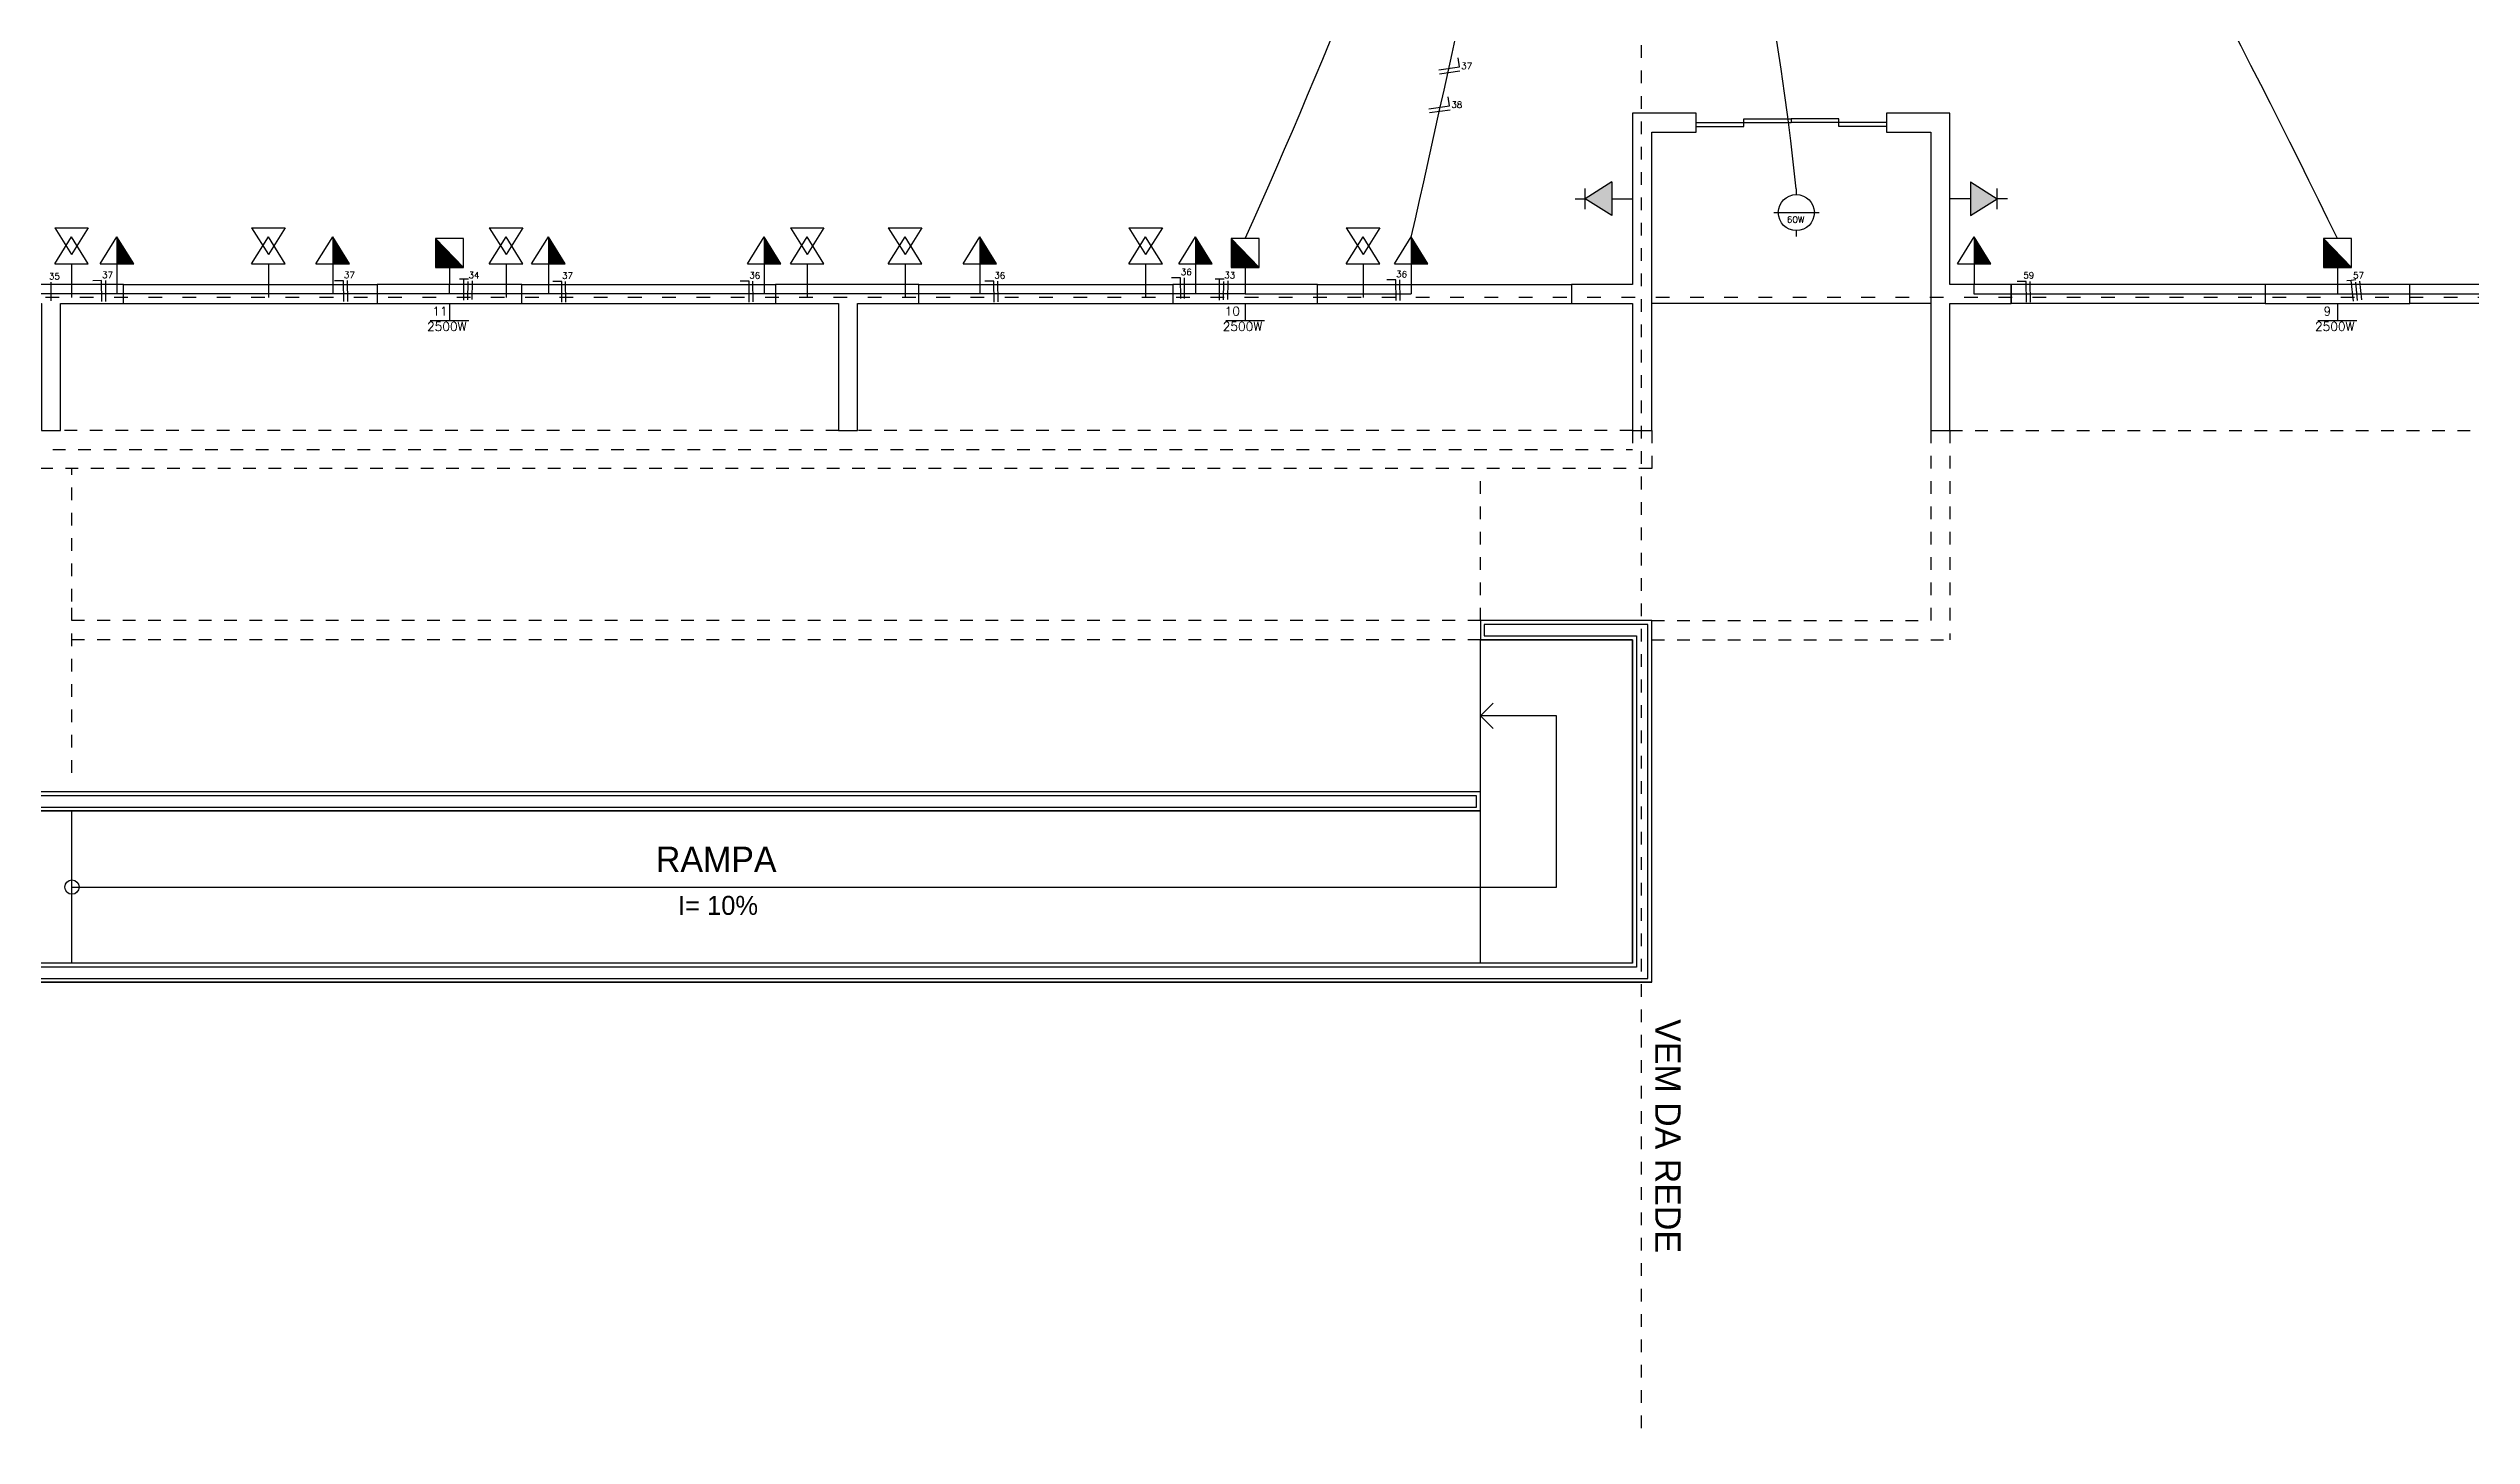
# Model space of a CAD drawing. Header units: millimetres. Extents: x 820 to 987, y 393 to 526.
# Drawn here: x 926.22 to 945.31, y 439.61 to 450.55 of the extents above; entities that cross this region are included whole.
import ezdxf

# ---------------------------------------------------------------- set-up
doc = ezdxf.new("R2010")
doc.units = ezdxf.units.MM
doc.linetypes.add('ACAD_ISO03W100', pattern=[30, 12, -18])
for name, color, linetype in [('can01', 1, 'Continuous'), ('can02', 2, 'Continuous'), ('can03', 3, 'Continuous'), ('Fio internet 02', 3, 'Continuous'), ('Janela', 2, 'Continuous'), ('pena 01', 1, 'Continuous'), ('pena01', 1, 'Continuous'), ('pena02', 2, 'Continuous'), ('pena04', 4, 'Continuous')]:
    doc.layers.add(name, color=color, linetype=linetype)
doc.styles.add('ROMANS', font='romans', dxfattribs={"height": 0.18})
doc.styles.get("Standard").update_dxf_attribs({"font": 'ERASLGHT.TTF'})

msp = doc.modelspace()

# ---------------------------------------------------------------- hatches: boundary and pattern name
at = {"layer": 'can02'}
for points in [[(938.539, 449.229), (938.539, 449.494), (938.329, 449.361)], [(941.576, 449.361), (941.365, 449.494), (941.365, 449.229)], [(926.889, 448.849), (926.757, 449.06), (926.757, 448.849)], [(928.589, 448.849), (928.457, 449.06), (928.457, 448.849)], [(929.267, 448.82), (929.488, 448.82), (929.267, 449.048)], [(930.289, 448.849), (930.157, 449.06), (930.157, 448.849)], [(931.989, 448.849), (931.857, 449.06), (931.857, 448.849)], [(933.689, 448.849), (933.557, 449.06), (933.557, 448.849)], [(935.389, 448.849), (935.257, 449.06), (935.257, 448.849)], [(935.538, 448.82), (935.758, 448.82), (935.538, 449.048)], [(937.089, 448.849), (936.957, 449.06), (936.957, 448.849)], [(941.526, 448.849), (941.394, 449.06), (941.394, 448.849)], [(944.146, 448.82), (944.367, 448.82), (944.146, 449.048)]]:
    msp.add_hatch(color=256, dxfattribs=at).paths.add_polyline_path(points)

# ---------------------------------------------------------------- linework, layer by layer
at = {"layer": 'can01'}
for p, q in [((937.174, 450.377), (937.337, 450.401)), ((937.179, 450.346), (937.341, 450.37)), ((937.337, 450.401), (937.326, 450.471)), ((937.258, 450.094), (937.248, 450.164)), ((937.096, 450.071), (937.258, 450.094)), ((937.101, 450.04), (937.263, 450.063)), ((926.237, 448.556), (926.238, 448.703)), ((926.636, 448.716), (926.566, 448.715)), ((926.638, 448.552), (926.636, 448.716)), ((926.669, 448.552), (926.668, 448.716)), ((928.543, 448.715), (928.472, 448.715)), ((928.544, 448.551), (928.543, 448.715)), ((928.576, 448.552), (928.574, 448.716)), ((929.491, 448.727), (929.455, 448.727)), ((929.526, 448.727), (929.491, 448.727)), ((929.491, 448.563), (929.491, 448.727)), ((929.522, 448.564), (929.525, 448.71)), ((929.556, 448.566), (929.558, 448.713)), ((930.262, 448.71), (930.191, 448.709)), ((930.263, 448.545), (930.262, 448.71)), ((930.295, 448.546), (930.293, 448.71)), ((931.738, 448.711), (931.667, 448.711)), ((931.739, 448.547), (931.738, 448.711)), ((931.77, 448.548), (931.769, 448.711)), ((933.668, 448.711), (933.597, 448.711)), ((933.669, 448.547), (933.668, 448.711)), ((933.701, 448.548), (933.699, 448.711)), ((935.138, 448.738), (935.068, 448.738)), ((935.14, 448.574), (935.138, 448.738)), ((935.171, 448.575), (935.17, 448.739)), ((935.447, 448.727), (935.411, 448.727)), ((935.482, 448.727), (935.447, 448.727)), ((935.447, 448.563), (935.447, 448.727)), ((935.478, 448.564), (935.48, 448.71)), ((935.512, 448.566), (935.514, 448.713)), ((936.836, 448.722), (936.765, 448.721)), ((936.837, 448.558), (936.836, 448.722)), ((936.869, 448.559), (936.867, 448.722)), ((941.803, 448.709), (941.733, 448.708)), ((941.806, 448.545), (941.803, 448.709)), ((941.837, 448.546), (941.835, 448.71)), ((944.365, 448.718), (944.33, 448.714)), ((944.401, 448.721), (944.365, 448.718)), ((944.383, 448.554), (944.365, 448.718)), ((944.414, 448.559), (944.401, 448.705)), ((944.414, 448.559), (944.401, 448.705)), ((944.448, 448.565), (944.434, 448.711)), ((944.448, 448.565), (944.434, 448.711))]:
    msp.add_line(p, q, dxfattribs=at)
at = {"layer": 'can02', "linetype": 'ACAD_ISO03W100', "ltscale": 0.005}
msp.add_line((938.77, 458.171), (938.77, 439.614), dxfattribs=at)
at = {"layer": 'can02'}
for p, q in [((938.248, 449.361), (938.329, 449.361)), ((938.539, 449.494), (938.329, 449.361)), ((938.329, 449.28), (938.329, 449.443)), ((938.539, 449.229), (938.329, 449.361)), ((938.539, 449.494), (938.539, 449.229)), ((938.539, 449.361), (938.702, 449.361)), ((939.992, 449.394), (939.992, 449.44)), ((941.365, 449.361), (941.202, 449.361)), ((941.365, 449.494), (941.576, 449.361)), ((941.365, 449.494), (941.365, 449.229)), ((941.365, 449.229), (941.576, 449.361)), ((941.576, 449.28), (941.576, 449.443)), ((941.657, 449.361), (941.576, 449.361)), ((939.815, 449.252), (940.173, 449.252)), ((926.266, 449.131), (926.531, 449.131)), ((926.266, 449.131), (926.398, 448.921)), ((926.266, 448.849), (926.398, 449.06)), ((926.531, 449.131), (926.398, 448.921)), ((926.531, 448.849), (926.398, 449.06)), ((926.625, 448.849), (926.757, 449.06)), ((926.757, 449.06), (926.757, 448.849)), ((926.889, 448.849), (926.757, 449.06)), ((927.818, 449.131), (928.083, 449.131)), ((927.818, 449.131), (927.95, 448.921)), ((927.818, 448.849), (927.95, 449.06)), ((928.083, 449.131), (927.95, 448.921)), ((928.083, 448.849), (927.95, 449.06)), ((928.325, 448.849), (928.457, 449.06)), ((928.589, 448.849), (928.457, 449.06)), ((928.457, 449.06), (928.457, 448.849)), ((929.488, 448.82), (929.267, 449.048)), ((929.69, 449.131), (929.955, 449.131)), ((929.69, 449.131), (929.823, 448.921)), ((929.69, 448.849), (929.823, 449.06)), ((929.955, 449.131), (929.823, 448.921)), ((929.955, 448.849), (929.823, 449.06)), ((930.025, 448.849), (930.157, 449.06)), ((930.157, 449.06), (930.157, 448.849)), ((930.289, 448.849), (930.157, 449.06)), ((931.725, 448.849), (931.857, 449.06)), ((931.989, 448.849), (931.857, 449.06)), ((931.857, 449.06), (931.857, 448.849)), ((932.064, 449.131), (932.328, 449.131)), ((932.064, 449.131), (932.196, 448.921)), ((932.064, 448.849), (932.196, 449.06)), ((932.328, 449.131), (932.196, 448.921)), ((932.328, 448.849), (932.196, 449.06)), ((932.835, 449.131), (933.1, 449.131)), ((932.835, 449.131), (932.968, 448.921)), ((932.835, 448.849), (932.968, 449.06)), ((933.1, 449.131), (932.968, 448.921)), ((933.1, 448.849), (932.968, 449.06)), ((933.425, 448.849), (933.557, 449.06)), ((933.557, 449.06), (933.557, 448.849)), ((933.689, 448.849), (933.557, 449.06)), ((934.732, 449.131), (934.997, 449.131)), ((934.732, 449.131), (934.864, 448.921)), ((934.732, 448.849), (934.864, 449.06)), ((934.997, 449.131), (934.864, 448.921)), ((934.997, 448.849), (934.864, 449.06)), ((935.125, 448.849), (935.257, 449.06)), ((935.257, 449.06), (935.257, 448.849)), ((935.389, 448.849), (935.257, 449.06)), ((935.758, 448.82), (935.538, 449.048)), ((936.445, 449.131), (936.71, 449.131)), ((936.445, 449.131), (936.577, 448.921)), ((936.445, 448.849), (936.577, 449.06)), ((936.71, 449.131), (936.577, 448.921)), ((936.71, 448.849), (936.577, 449.06)), ((936.825, 448.849), (936.957, 449.06)), ((937.089, 448.849), (936.957, 449.06)), ((936.957, 449.06), (936.957, 448.849)), ((939.992, 449.065), (939.992, 449.11)), ((941.262, 448.849), (941.394, 449.06)), ((941.394, 449.06), (941.394, 448.849)), ((941.526, 448.849), (941.394, 449.06)), ((944.367, 448.82), (944.146, 449.048)), ((926.266, 448.849), (926.531, 448.849)), ((926.398, 448.849), (926.398, 448.686)), ((926.625, 448.849), (926.889, 448.849)), ((926.757, 448.849), (926.757, 448.686)), ((927.818, 448.849), (928.083, 448.849)), ((927.95, 448.849), (927.95, 448.686)), ((928.325, 448.849), (928.589, 448.849)), ((928.457, 448.849), (928.457, 448.686)), ((929.377, 448.82), (929.377, 448.686)), ((929.69, 448.849), (929.955, 448.849)), ((929.823, 448.849), (929.823, 448.686)), ((930.025, 448.849), (930.289, 448.849)), ((930.157, 448.849), (930.157, 448.686)), ((931.725, 448.849), (931.989, 448.849)), ((931.857, 448.849), (931.857, 448.686)), ((932.064, 448.849), (932.328, 448.849)), ((932.196, 448.849), (932.196, 448.686)), ((932.835, 448.849), (933.1, 448.849)), ((932.968, 448.849), (932.968, 448.686)), ((933.425, 448.849), (933.689, 448.849)), ((933.557, 448.849), (933.557, 448.686)), ((934.732, 448.849), (934.997, 448.849)), ((934.864, 448.849), (934.864, 448.686)), ((935.125, 448.849), (935.389, 448.849)), ((935.257, 448.849), (935.257, 448.686)), ((935.648, 448.82), (935.648, 448.686)), ((936.445, 448.849), (936.71, 448.849)), ((936.577, 448.849), (936.577, 448.686)), ((936.825, 448.849), (937.089, 448.849)), ((936.957, 448.849), (936.957, 448.686)), ((941.262, 448.849), (941.526, 448.849)), ((941.394, 448.849), (941.394, 448.686)), ((944.257, 448.82), (944.257, 448.686)), ((929.224, 448.401), (929.53, 448.401)), ((929.377, 448.536), (929.377, 448.401)), ((935.495, 448.401), (935.801, 448.401)), ((935.648, 448.536), (935.648, 448.401)), ((944.103, 448.401), (944.409, 448.401)), ((944.257, 448.536), (944.256, 448.401)), ((937.502, 445.286), (937.602, 445.386)), ((938.102, 445.286), (937.502, 445.286)), ((937.502, 445.286), (937.602, 445.186)), ((938.102, 443.936), (938.102, 445.286)), ((926.402, 443.936), (938.102, 443.936))]:
    msp.add_line(p, q, dxfattribs=at)
at = {"layer": 'can02', "color": 2}
for q in [(938.852, 446.036), (925.052, 443.186)]:
    msp.add_line((938.852, 443.186), q, dxfattribs=at)
at = {"layer": 'can02'}
for points in [[(929.267, 448.82), (929.488, 448.82), (929.488, 449.048), (929.267, 449.048)], [(935.538, 448.82), (935.758, 448.82), (935.758, 449.048), (935.538, 449.048)], [(944.146, 448.82), (944.367, 448.82), (944.367, 449.048), (944.146, 449.048)]]:
    msp.add_lwpolyline(points, close=True, dxfattribs=at)
at = {"layer": 'can02', "color": 2}
for points in [[(938.852, 446.036), (937.502, 446.036), (937.502, 445.886), (938.702, 445.886), (938.702, 443.336), (925.052, 443.336), (925.052, 443.186), (938.852, 443.186)], [(937.502, 444.686), (925.052, 444.686), (925.052, 444.536), (937.502, 444.536)]]:
    msp.add_lwpolyline(points, close=True, dxfattribs=at)
at = {"layer": 'can02'}
for centre, radius in [((939.992, 449.252), 0.142), ((926.402, 443.936), 0.0562)]:
    msp.add_circle(centre, radius, dxfattribs=at)
at = {"layer": 'can03', "ltscale": 0.2}
for p, q in [((938.852, 446.036), (937.502, 446.036)), ((938.702, 445.886), (937.502, 445.886)), ((938.702, 443.336), (938.702, 445.886)), ((937.502, 444.686), (925.052, 444.686)), ((937.502, 444.536), (937.502, 444.686)), ((937.502, 444.536), (925.052, 444.536)), ((938.702, 443.336), (925.052, 443.336))]:
    msp.add_line(p, q, dxfattribs=at)
at = {"layer": 'Fio internet 02', "color": 3, "linetype": 'ACAD_ISO03W100', "ltscale": 0.009}
msp.add_line((960.052, 448.583), (916.633, 448.583), dxfattribs=at)
at = {"layer": 'Fio internet 02', "linetype": 'ACAD_ISO03W100'}
for p, q in [((926.398, 448.686), (926.398, 448.583)), ((927.95, 448.686), (927.95, 448.583)), ((929.823, 448.686), (929.823, 448.583)), ((932.196, 448.686), (932.196, 448.583)), ((932.968, 448.686), (932.968, 448.583)), ((934.864, 448.686), (934.864, 448.583)), ((936.577, 448.686), (936.577, 448.583))]:
    msp.add_line(p, q, dxfattribs=at)
at = {"layer": 'Janela'}
for p, q in [((939.202, 449.961), (939.952, 449.961)), ((939.202, 449.931), (939.577, 449.931)), ((939.577, 449.991), (939.952, 449.991)), ((939.577, 449.931), (939.577, 449.991)), ((939.952, 449.991), (939.952, 449.961)), ((939.952, 449.991), (939.952, 449.961)), ((940.327, 449.991), (939.952, 449.991)), ((940.702, 449.961), (939.952, 449.961)), ((940.327, 449.931), (940.327, 449.991)), ((940.702, 449.931), (940.327, 449.931))]:
    msp.add_line(p, q, dxfattribs=at)
at = {"layer": 'pena 01'}
for p, q in [((929.377, 448.613), (923.094, 448.613)), ((926.757, 448.686), (926.757, 448.613)), ((928.457, 448.686), (928.457, 448.613)), ((929.377, 448.613), (929.377, 448.686)), ((935.648, 448.613), (929.377, 448.613)), ((930.157, 448.686), (930.157, 448.613)), ((931.857, 448.686), (931.857, 448.613)), ((933.557, 448.686), (933.557, 448.613)), ((935.257, 448.686), (935.257, 448.613)), ((935.648, 448.686), (935.648, 448.613)), ((935.648, 448.613), (936.957, 448.613)), ((936.957, 448.686), (936.957, 448.613)), ((941.394, 448.609), (941.394, 448.686)), ((953.361, 448.609), (941.394, 448.609)), ((944.257, 448.686), (944.257, 448.609))]:
    msp.add_line(p, q, dxfattribs=at)
at = {"layer": 'pena 01', "linetype": 'ACAD_ISO03W100', "ltscale": 0.005}
for p, q in [((932.444, 447.536), (926.311, 447.536)), ((938.702, 447.536), (932.594, 447.536)), ((938.702, 447.536), (938.702, 447.386)), ((938.852, 447.536), (938.852, 447.236)), ((941.052, 447.536), (941.052, 446.036)), ((941.202, 447.536), (947.311, 447.536)), ((941.202, 447.536), (941.202, 445.886)), ((925.052, 447.386), (938.702, 447.386)), ((938.852, 447.236), (925.202, 447.236)), ((926.402, 446.186), (926.402, 447.236)), ((937.502, 446.036), (937.502, 447.236)), ((926.402, 446.036), (926.402, 446.186)), ((937.502, 446.036), (926.402, 446.036)), ((926.402, 444.836), (926.402, 446.036)), ((938.852, 446.036), (941.052, 446.036)), ((937.502, 445.886), (926.402, 445.886)), ((938.852, 445.886), (941.202, 445.886))]:
    msp.add_line(p, q, dxfattribs=at)
at = {"layer": 'pena 01', "ltscale": 0.005}
for p, q in [((937.502, 444.686), (937.502, 445.886)), ((926.402, 443.336), (926.402, 444.536)), ((937.502, 443.336), (937.502, 444.536))]:
    msp.add_line(p, q, dxfattribs=at)
at = {"layer": 'pena 01'}
for centre, radius, start, end in [((891.327, 469.041), 48.622, 335.7201, 347.3295), ((790.764, 482.261), 149.916, 347.20475, 350.8318), ((883.176, 419.385), 67.902, 25.90323, 35.05318), ((916.321, 446.922), 23.804, 6.0729, 20.6858)]:
    msp.add_arc(centre, radius, start, end, dxfattribs=at)
at = {"layer": 'pena01'}
for p, q in [((926.807, 448.686), (928.807, 448.686)), ((929.948, 448.686), (931.948, 448.686)), ((933.077, 448.686), (935.077, 448.686)), ((936.219, 448.686), (938.219, 448.686)), ((943.686, 448.686), (941.686, 448.686)), ((946.827, 448.686), (944.827, 448.686)), ((926.807, 448.536), (928.807, 448.536)), ((929.948, 448.536), (931.948, 448.536)), ((933.077, 448.536), (935.077, 448.536)), ((936.219, 448.536), (938.219, 448.536)), ((941.052, 448.536), (938.852, 448.536)), ((943.686, 448.536), (941.686, 448.536)), ((946.827, 448.536), (944.827, 448.536))]:
    msp.add_line(p, q, dxfattribs=at)
at = {"layer": 'pena02'}
for p, q in [((940.702, 449.961), (940.702, 449.931)), ((941.686, 448.686), (941.686, 448.536))]:
    msp.add_line(p, q, dxfattribs=at)
at = {"layer": 'pena04'}
for points in [[(938.852, 447.536), (938.852, 449.886), (939.202, 449.886), (939.202, 450.036), (938.702, 450.036), (938.702, 448.686), (938.219, 448.686), (938.219, 448.536), (938.702, 448.536), (938.702, 447.536)], [(941.202, 447.536), (941.202, 448.536), (941.686, 448.536), (941.686, 448.686), (941.202, 448.686), (941.202, 450.036), (940.702, 450.036), (940.702, 449.886), (941.052, 449.886), (941.052, 447.536)], [(926.311, 447.536), (926.311, 448.536), (926.807, 448.536), (926.807, 448.686), (925.665, 448.686), (925.665, 448.536), (926.161, 448.536), (926.161, 447.536)], [(929.948, 448.536), (929.948, 448.686), (928.807, 448.686), (928.807, 448.536)], [(932.594, 447.536), (932.594, 448.536), (933.077, 448.536), (933.077, 448.686), (931.948, 448.686), (931.948, 448.536), (932.444, 448.536), (932.444, 447.536)], [(936.219, 448.536), (936.219, 448.686), (935.077, 448.686), (935.077, 448.536)], [(944.827, 448.536), (944.827, 448.686), (943.686, 448.686), (943.686, 448.536)]]:
    msp.add_lwpolyline(points, close=True, dxfattribs=at)
at = {"layer": 'pena04', "color": 4}
for points in [[(938.822, 446.006), (937.532, 446.006), (937.532, 445.916), (938.732, 445.916), (938.732, 443.306), (925.082, 443.306), (925.082, 443.216), (938.822, 443.216)], [(937.472, 444.656), (925.082, 444.656), (925.082, 444.566), (937.472, 444.566)]]:
    msp.add_lwpolyline(points, close=True, dxfattribs=at)

# ---------------------------------------------------------------- texts
at = {"layer": 'can01', "style": 'ROMANS'}
for s, p in [('2500W', (929.201, 448.32)), ('11', (929.242, 448.44)), ('2500W', (935.472, 448.32)), ('10', (935.487, 448.44)), ('2500W', (944.08, 448.32)), ('9', (944.147, 448.44))]:
    msp.add_text(s, height=0.07, dxfattribs=at).set_placement(p)
at = {"layer": 'can02', "style": 'ROMANS'}
msp.add_text('60W', height=0.05, dxfattribs=at).set_placement((939.918, 449.172))
at = {"layer": 'pena 01', "style": 'ROMANS'}
for s, rotation, p in [('37', 359.2924, (937.351, 450.384)), ('38', 359.2924, (937.273, 450.078)), ('35', 0.6605, (926.221, 448.724)), ('37', 358.5053, (926.639, 448.737)), ('37', 358.5053, (928.545, 448.737)), ('34', 358.3282, (929.527, 448.735)), ('37', 358.5053, (930.264, 448.731)), ('36', 358.5053, (931.74, 448.733)), ('36', 358.5053, (933.671, 448.733)), ('36', 358.5053, (935.141, 448.76)), ('33', 358.3282, (935.483, 448.735)), ('36', 358.5053, (936.838, 448.743)), ('59', 359.2924, (941.781, 448.734)), ('57', 359.2924, (944.38, 448.733))]:
    msp.add_text(s, height=0.05, rotation=rotation, dxfattribs=at).set_placement(p)
at = {"layer": 'pena02', "char_height": 0.2, "width": 11.6204, "attachment_point": 1}
for s, insert in [('{\\fEras Demi ITC|b0|i0|c0|p34;RAMPA}', (931.004, 444.255)), ('{\\fEras Demi ITC|b0|i0|c0|p34;\\H0.75x;I= 10%}', (931.179, 443.867))]:
    msp.add_mtext(s, dxfattribs=dict(at, insert=insert))
at = {"layer": 'pena02', "insert": (939.08, 442.895), "char_height": 0.2, "width": 11.6204, "attachment_point": 1, "rotation": 270}
msp.add_mtext('{\\fEras Demi ITC|b0|i0|c0|p34;VEM DA REDE}', dxfattribs=at)

doc.saveas('drawing.dxf')
